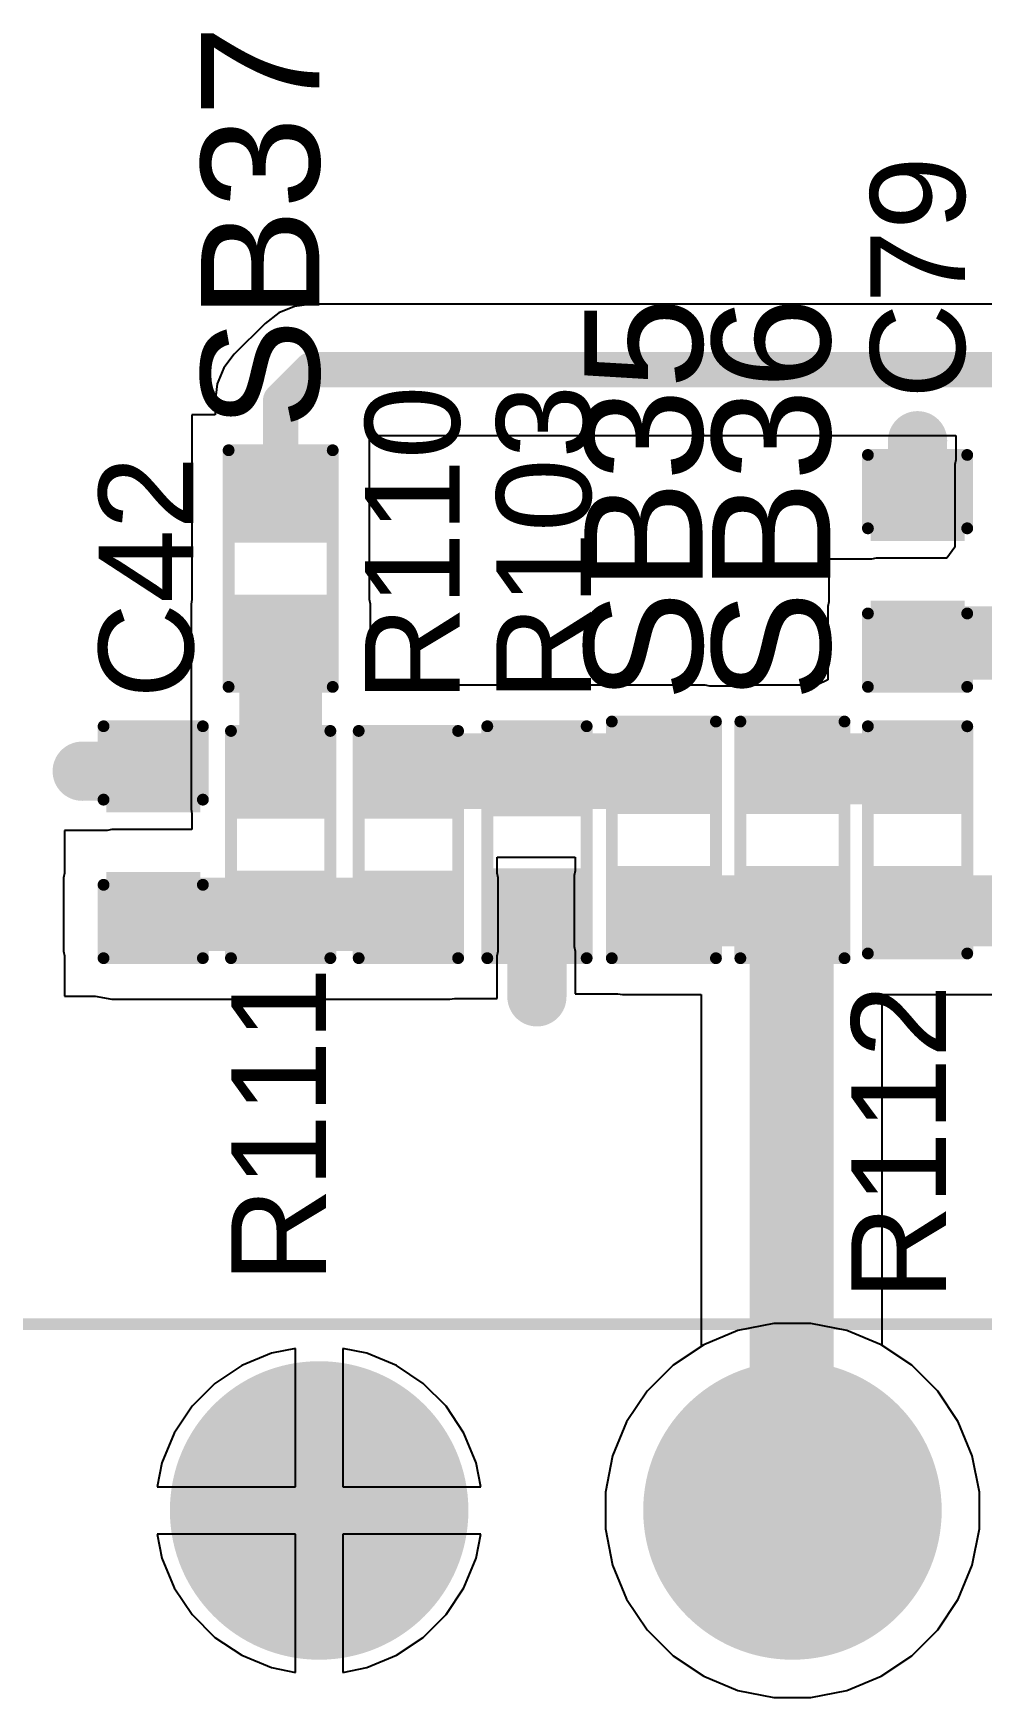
# Model space of a CAD drawing. Header units: millimetres. Extents: x -3 to 5437, y -3 to 5435.
# Drawn here: x 153.98 to 164.16, y 7.18 to 25.07 of the extents above; entities that cross this region are included whole.
import ezdxf

# ---------------------------------------------------------------- set-up
doc = ezdxf.new("R2010")
doc.units = ezdxf.units.MM
for name, color, linetype in [('BottomLayer', 5, 'Continuous'), ('BottomSolder', 6, 'Continuous'), ('MultiLayer', 9, 'Continuous'), ('PadHoleLayer', 156, 'Continuous'), ('TopLayer', 1, 'Continuous'), ('TopOverlay', 2, 'Continuous'), ('TopPaste', 8, 'Continuous'), ('TopSolder', 216, 'Continuous'), ('ViaHoleLayer', 16, 'Continuous')]:
    doc.layers.add(name, color=color, linetype=linetype)
doc.styles.add('Arial', font='', dxfattribs={"height": 0.2})
doc.styles.get('Arial').set_extended_font_data('Arial')

# ---------------------------------------------------------------- blocks, each defined once
blk = doc.blocks.new('S______B______244')
at = {"layer": 'TopLayer'}
for points in [[(-1.143, -0.4445), (-1.143, 0.4445), (-0.381, 0.4445), (-0.381, -0.4445)], [(0.381, -0.4445), (0.381, 0.4445), (1.143, 0.4445), (1.143, -0.4445)]]:
    blk.add_hatch(color=1, dxfattribs=at).paths.add_polyline_path(points)
at = {"layer": 'TopPaste'}
for points in [[(-1.143, -0.4445), (-1.143, 0.4445), (-0.381, 0.4445), (-0.381, -0.4445)], [(0.381, -0.4445), (0.381, 0.4445), (1.143, 0.4445), (1.143, -0.4445)]]:
    blk.add_hatch(color=8, dxfattribs=at).paths.add_polyline_path(points)
at = {"layer": 'TopSolder'}
for points in [[(-1.2446, -0.5461), (-1.2446, 0.5461), (-0.2794, 0.5461), (-0.2794, -0.5461)], [(0.2794, -0.5461), (0.2794, 0.5461), (1.2446, 0.5461), (1.2446, -0.5461)]]:
    blk.add_hatch(color=216, dxfattribs=at).paths.add_polyline_path(points)
at = {"layer": 'TopOverlay', "const_width": 0.127}
for points in [[(-1.27, 0.5588), (-1.27, -0.5588)], [(-1.27, 0.5588), (1.27, 0.5588)], [(1.27, 0.5588), (1.27, -0.5588)], [(-1.27, -0.5588), (1.27, -0.5588)]]:
    blk.add_lwpolyline(points, dxfattribs=at)
at = {"layer": 'TopOverlay', "const_width": 0.0635}
for points in [[(-1.30175, 0.5588, 1), (-1.23825, 0.5588, 1)], [(-1.30175, 0.5588, 1), (-1.23825, 0.5588, 1)], [(1.23825, 0.5588, 1), (1.30175, 0.5588, 1)], [(1.23825, 0.5588, 1), (1.30175, 0.5588, 1)], [(-1.30175, -0.5588, 1), (-1.23825, -0.5588, 1)], [(-1.30175, -0.5588, 1), (-1.23825, -0.5588, 1)], [(1.23825, -0.5588, 1), (1.30175, -0.5588, 1)], [(1.23825, -0.5588, 1), (1.30175, -0.5588, 1)]]:
    blk.add_lwpolyline(points, format="xyb", close=True, dxfattribs=at)
blk = doc.blocks.new('S______B______245')
at = {"layer": 'TopLayer'}
for points in [[(-1.143, -0.4445), (-1.143, 0.4445), (-0.381, 0.4445), (-0.381, -0.4445)], [(0.381, -0.4445), (0.381, 0.4445), (1.143, 0.4445), (1.143, -0.4445)]]:
    blk.add_hatch(color=1, dxfattribs=at).paths.add_polyline_path(points)
at = {"layer": 'TopPaste'}
for points in [[(-1.143, -0.4445), (-1.143, 0.4445), (-0.381, 0.4445), (-0.381, -0.4445)], [(0.381, -0.4445), (0.381, 0.4445), (1.143, 0.4445), (1.143, -0.4445)]]:
    blk.add_hatch(color=8, dxfattribs=at).paths.add_polyline_path(points)
at = {"layer": 'TopSolder'}
for points in [[(-1.2446, -0.5461), (-1.2446, 0.5461), (-0.2794, 0.5461), (-0.2794, -0.5461)], [(0.2794, -0.5461), (0.2794, 0.5461), (1.2446, 0.5461), (1.2446, -0.5461)]]:
    blk.add_hatch(color=216, dxfattribs=at).paths.add_polyline_path(points)
at = {"layer": 'TopOverlay', "const_width": 0.127}
for points in [[(1.27, 0.5588), (-1.27, 0.5588)], [(-1.27, -0.5588), (-1.27, 0.5588)], [(1.27, -0.5588), (1.27, 0.5588)], [(1.27, -0.5588), (-1.27, -0.5588)]]:
    blk.add_lwpolyline(points, dxfattribs=at)
at = {"layer": 'TopOverlay', "const_width": 0.0635}
for points in [[(-1.30175, 0.5588, 1), (-1.23825, 0.5588, 1)], [(-1.30175, 0.5588, 1), (-1.23825, 0.5588, 1)], [(1.23825, 0.5588, 1), (1.30175, 0.5588, 1)], [(1.23825, 0.5588, 1), (1.30175, 0.5588, 1)], [(-1.30175, -0.5588, 1), (-1.23825, -0.5588, 1)], [(-1.30175, -0.5588, 1), (-1.23825, -0.5588, 1)], [(1.23825, -0.5588, 1), (1.30175, -0.5588, 1)], [(1.23825, -0.5588, 1), (1.30175, -0.5588, 1)]]:
    blk.add_lwpolyline(points, format="xyb", close=True, dxfattribs=at)
blk = doc.blocks.new('S______B______246')
at = {"layer": 'TopLayer'}
for points in [[(-1.143, -0.4445), (-1.143, 0.4445), (-0.381, 0.4445), (-0.381, -0.4445)], [(0.381, -0.4445), (0.381, 0.4445), (1.143, 0.4445), (1.143, -0.4445)]]:
    blk.add_hatch(color=1, dxfattribs=at).paths.add_polyline_path(points)
at = {"layer": 'TopPaste'}
for points in [[(-1.143, -0.4445), (-1.143, 0.4445), (-0.381, 0.4445), (-0.381, -0.4445)], [(0.381, -0.4445), (0.381, 0.4445), (1.143, 0.4445), (1.143, -0.4445)]]:
    blk.add_hatch(color=8, dxfattribs=at).paths.add_polyline_path(points)
at = {"layer": 'TopSolder'}
for points in [[(-1.2446, -0.5461), (-1.2446, 0.5461), (-0.2794, 0.5461), (-0.2794, -0.5461)], [(0.2794, -0.5461), (0.2794, 0.5461), (1.2446, 0.5461), (1.2446, -0.5461)]]:
    blk.add_hatch(color=216, dxfattribs=at).paths.add_polyline_path(points)
at = {"layer": 'TopOverlay', "const_width": 0.127}
for points in [[(-1.27, -0.5588), (-1.27, 0.5588)], [(1.27, 0.5588), (-1.27, 0.5588)], [(1.27, -0.5588), (1.27, 0.5588)], [(1.27, -0.5588), (-1.27, -0.5588)]]:
    blk.add_lwpolyline(points, dxfattribs=at)
at = {"layer": 'TopOverlay', "const_width": 0.0635}
for points in [[(-1.30175, 0.5588, 1), (-1.23825, 0.5588, 1)], [(-1.30175, 0.5588, 1), (-1.23825, 0.5588, 1)], [(1.23825, 0.5588, 1), (1.30175, 0.5588, 1)], [(1.23825, 0.5588, 1), (1.30175, 0.5588, 1)], [(-1.30175, -0.5588, 1), (-1.23825, -0.5588, 1)], [(-1.30175, -0.5588, 1), (-1.23825, -0.5588, 1)], [(1.23825, -0.5588, 1), (1.30175, -0.5588, 1)], [(1.23825, -0.5588, 1), (1.30175, -0.5588, 1)]]:
    blk.add_lwpolyline(points, format="xyb", close=True, dxfattribs=at)
blk = doc.blocks.new('R___0603_257')
at = {"layer": 'TopLayer'}
for points in [[(-0.381, 0.4445), (-0.381, -0.4445), (-1.143, -0.4445), (-1.143, 0.4445)], [(1.143, 0.4445), (1.143, -0.4445), (0.381, -0.4445), (0.381, 0.4445)]]:
    blk.add_hatch(color=1, dxfattribs=at).paths.add_polyline_path(points)
at = {"layer": 'TopPaste'}
for points in [[(-0.381, 0.4445), (-0.381, -0.4445), (-1.143, -0.4445), (-1.143, 0.4445)], [(1.143, 0.4445), (1.143, -0.4445), (0.381, -0.4445), (0.381, 0.4445)]]:
    blk.add_hatch(color=8, dxfattribs=at).paths.add_polyline_path(points)
at = {"layer": 'TopSolder'}
for points in [[(-0.2794, 0.5461), (-0.2794, -0.5461), (-1.2446, -0.5461), (-1.2446, 0.5461)], [(1.2446, 0.5461), (1.2446, -0.5461), (0.2794, -0.5461), (0.2794, 0.5461)]]:
    blk.add_hatch(color=216, dxfattribs=at).paths.add_polyline_path(points)
at = {"layer": 'TopOverlay', "const_width": 0.127}
for points in [[(-1.2192, -0.5334), (-1.2192, 0.5334)], [(1.2192, 0.5334), (-1.2192, 0.5334)], [(1.2192, -0.5334), (1.2192, 0.5334)], [(1.2192, -0.5334), (-1.2192, -0.5334)]]:
    blk.add_lwpolyline(points, dxfattribs=at)
at = {"layer": 'TopOverlay', "const_width": 0.0635}
for points in [[(-1.25095, 0.5334, 1), (-1.18745, 0.5334, 1)], [(-1.25095, 0.5334, 1), (-1.18745, 0.5334, 1)], [(1.18745, 0.5334, 1), (1.25095, 0.5334, 1)], [(1.18745, 0.5334, 1), (1.25095, 0.5334, 1)], [(-1.25095, -0.5334, 1), (-1.18745, -0.5334, 1)], [(-1.25095, -0.5334, 1), (-1.18745, -0.5334, 1)], [(1.18745, -0.5334, 1), (1.25095, -0.5334, 1)], [(1.18745, -0.5334, 1), (1.25095, -0.5334, 1)]]:
    blk.add_lwpolyline(points, format="xyb", close=True, dxfattribs=at)
blk = doc.blocks.new('R___0603_258')
at = {"layer": 'TopLayer'}
for points in [[(-0.381, 0.4445), (-0.381, -0.4445), (-1.143, -0.4445), (-1.143, 0.4445)], [(1.143, 0.4445), (1.143, -0.4445), (0.381, -0.4445), (0.381, 0.4445)]]:
    blk.add_hatch(color=1, dxfattribs=at).paths.add_polyline_path(points)
at = {"layer": 'TopPaste'}
for points in [[(-0.381, 0.4445), (-0.381, -0.4445), (-1.143, -0.4445), (-1.143, 0.4445)], [(1.143, 0.4445), (1.143, -0.4445), (0.381, -0.4445), (0.381, 0.4445)]]:
    blk.add_hatch(color=8, dxfattribs=at).paths.add_polyline_path(points)
at = {"layer": 'TopSolder'}
for points in [[(-0.2794, 0.5461), (-0.2794, -0.5461), (-1.2446, -0.5461), (-1.2446, 0.5461)], [(1.2446, 0.5461), (1.2446, -0.5461), (0.2794, -0.5461), (0.2794, 0.5461)]]:
    blk.add_hatch(color=216, dxfattribs=at).paths.add_polyline_path(points)
at = {"layer": 'TopOverlay', "const_width": 0.127}
for points in [[(-1.2192, -0.5334), (-1.2192, 0.5334)], [(1.2192, 0.5334), (-1.2192, 0.5334)], [(1.2192, -0.5334), (1.2192, 0.5334)], [(1.2192, -0.5334), (-1.2192, -0.5334)]]:
    blk.add_lwpolyline(points, dxfattribs=at)
at = {"layer": 'TopOverlay', "const_width": 0.0635}
for points in [[(-1.25095, 0.5334, 1), (-1.18745, 0.5334, 1)], [(-1.25095, 0.5334, 1), (-1.18745, 0.5334, 1)], [(1.18745, 0.5334, 1), (1.25095, 0.5334, 1)], [(1.18745, 0.5334, 1), (1.25095, 0.5334, 1)], [(-1.25095, -0.5334, 1), (-1.18745, -0.5334, 1)], [(-1.25095, -0.5334, 1), (-1.18745, -0.5334, 1)], [(1.18745, -0.5334, 1), (1.25095, -0.5334, 1)], [(1.18745, -0.5334, 1), (1.25095, -0.5334, 1)]]:
    blk.add_lwpolyline(points, format="xyb", close=True, dxfattribs=at)
blk = doc.blocks.new('R___0603_259')
at = {"layer": 'TopLayer'}
for points in [[(-0.381, 0.4445), (-0.381, -0.4445), (-1.143, -0.4445), (-1.143, 0.4445)], [(1.143, 0.4445), (1.143, -0.4445), (0.381, -0.4445), (0.381, 0.4445)]]:
    blk.add_hatch(color=1, dxfattribs=at).paths.add_polyline_path(points)
at = {"layer": 'TopPaste'}
for points in [[(-0.381, 0.4445), (-0.381, -0.4445), (-1.143, -0.4445), (-1.143, 0.4445)], [(1.143, 0.4445), (1.143, -0.4445), (0.381, -0.4445), (0.381, 0.4445)]]:
    blk.add_hatch(color=8, dxfattribs=at).paths.add_polyline_path(points)
at = {"layer": 'TopSolder'}
for points in [[(-0.2794, 0.5461), (-0.2794, -0.5461), (-1.2446, -0.5461), (-1.2446, 0.5461)], [(1.2446, 0.5461), (1.2446, -0.5461), (0.2794, -0.5461), (0.2794, 0.5461)]]:
    blk.add_hatch(color=216, dxfattribs=at).paths.add_polyline_path(points)
at = {"layer": 'TopOverlay', "const_width": 0.127}
for points in [[(-1.2192, -0.5334), (-1.2192, 0.5334)], [(1.2192, 0.5334), (-1.2192, 0.5334)], [(1.2192, -0.5334), (1.2192, 0.5334)], [(1.2192, -0.5334), (-1.2192, -0.5334)]]:
    blk.add_lwpolyline(points, dxfattribs=at)
at = {"layer": 'TopOverlay', "const_width": 0.0635}
for points in [[(-1.25095, 0.5334, 1), (-1.18745, 0.5334, 1)], [(-1.25095, 0.5334, 1), (-1.18745, 0.5334, 1)], [(1.18745, 0.5334, 1), (1.25095, 0.5334, 1)], [(1.18745, 0.5334, 1), (1.25095, 0.5334, 1)], [(-1.25095, -0.5334, 1), (-1.18745, -0.5334, 1)], [(-1.25095, -0.5334, 1), (-1.18745, -0.5334, 1)], [(1.18745, -0.5334, 1), (1.25095, -0.5334, 1)], [(1.18745, -0.5334, 1), (1.25095, -0.5334, 1)]]:
    blk.add_lwpolyline(points, format="xyb", close=True, dxfattribs=at)
blk = doc.blocks.new('C___0603_265')
at = {"layer": 'TopLayer'}
for points in [[(-0.381, 0.445), (-0.381, -0.445), (-1.143, -0.445), (-1.143, 0.445)], [(1.143, 0.445), (1.143, -0.445), (0.381, -0.445), (0.381, 0.445)]]:
    blk.add_hatch(color=1, dxfattribs=at).paths.add_polyline_path(points)
at = {"layer": 'TopPaste'}
for points in [[(-0.381, 0.445), (-0.381, -0.445), (-1.143, -0.445), (-1.143, 0.445)], [(1.143, 0.445), (1.143, -0.445), (0.381, -0.445), (0.381, 0.445)]]:
    blk.add_hatch(color=8, dxfattribs=at).paths.add_polyline_path(points)
at = {"layer": 'TopSolder'}
for points in [[(-0.321, 0.504), (-0.321, -0.504), (-1.203, -0.504), (-1.203, 0.504)], [(1.203, 0.504), (1.203, -0.504), (0.321, -0.504), (0.321, 0.504)]]:
    blk.add_hatch(color=216, dxfattribs=at).paths.add_polyline_path(points)
at = {"layer": 'TopOverlay', "const_width": 0.127}
for points in [[(-0.457, 0.533), (-1.245, 0.533)], [(-1.245, -0.533), (-1.245, 0.533)], [(1.245, 0.533), (0.457, 0.533)], [(1.245, -0.533), (1.245, 0.533)], [(-0.457, -0.533), (-1.245, -0.533)], [(1.245, -0.533), (0.457, -0.533)]]:
    blk.add_lwpolyline(points, dxfattribs=at)
at = {"layer": 'TopOverlay', "const_width": 0.0635}
for points in [[(-1.276, 0.533, 1), (-1.213, 0.533, 1)], [(-1.276, 0.533, 1), (-1.213, 0.533, 1)], [(-0.489, 0.533, 1), (-0.425, 0.533, 1)], [(0.425, 0.533, 1), (0.489, 0.533, 1)], [(1.213, 0.533, 1), (1.276, 0.533, 1)], [(1.213, 0.533, 1), (1.276, 0.533, 1)], [(-1.276, -0.533, 1), (-1.213, -0.533, 1)], [(-1.276, -0.533, 1), (-1.213, -0.533, 1)], [(-0.489, -0.533, 1), (-0.425, -0.533, 1)], [(0.425, -0.533, 1), (0.489, -0.533, 1)], [(1.213, -0.533, 1), (1.276, -0.533, 1)], [(1.213, -0.533, 1), (1.276, -0.533, 1)]]:
    blk.add_lwpolyline(points, format="xyb", close=True, dxfattribs=at)
blk = doc.blocks.new('RES_0603_292')
at = {"layer": 'TopLayer'}
for points in [[(-0.381, 0.4445), (-0.381, -0.4445), (-1.143, -0.4445), (-1.143, 0.4445)], [(1.143, 0.4445), (1.143, -0.4445), (0.381, -0.4445), (0.381, 0.4445)]]:
    blk.add_hatch(color=1, dxfattribs=at).paths.add_polyline_path(points)
at = {"layer": 'TopPaste'}
for points in [[(-0.381, 0.4445), (-0.381, -0.4445), (-1.143, -0.4445), (-1.143, 0.4445)], [(1.143, 0.4445), (1.143, -0.4445), (0.381, -0.4445), (0.381, 0.4445)]]:
    blk.add_hatch(color=8, dxfattribs=at).paths.add_polyline_path(points)
at = {"layer": 'TopSolder'}
for points in [[(-0.2794, 0.5461), (-0.2794, -0.5461), (-1.2446, -0.5461), (-1.2446, 0.5461)], [(1.2446, 0.5461), (1.2446, -0.5461), (0.2794, -0.5461), (0.2794, 0.5461)]]:
    blk.add_hatch(color=216, dxfattribs=at).paths.add_polyline_path(points)
at = {"layer": 'TopOverlay', "const_width": 0.127}
for points in [[(1.2446, 0.5334), (-1.2446, 0.5334)], [(-1.2446, -0.5334), (-1.2446, 0.5334)], [(1.2446, -0.5334), (1.2446, 0.5334)], [(1.2446, -0.5334), (-1.2446, -0.5334)]]:
    blk.add_lwpolyline(points, dxfattribs=at)
at = {"layer": 'TopOverlay', "const_width": 0.0635}
for points in [[(-1.27635, 0.5334, 1), (-1.21285, 0.5334, 1)], [(-1.27635, 0.5334, 1), (-1.21285, 0.5334, 1)], [(1.21285, 0.5334, 1), (1.27635, 0.5334, 1)], [(1.21285, 0.5334, 1), (1.27635, 0.5334, 1)], [(-1.27635, -0.5334, 1), (-1.21285, -0.5334, 1)], [(-1.27635, -0.5334, 1), (-1.21285, -0.5334, 1)], [(1.21285, -0.5334, 1), (1.27635, -0.5334, 1)], [(1.21285, -0.5334, 1), (1.27635, -0.5334, 1)]]:
    blk.add_lwpolyline(points, format="xyb", close=True, dxfattribs=at)
blk = doc.blocks.new('TBP01R1_508_04BE_336')
at = {"layer": 'BottomLayer'}
blk.add_hatch(color=5, dxfattribs=at).paths.add_polyline_path([(-6.58, 1.5), (-3.58, 1.5), (-3.58, -1.5), (-6.58, -1.5)])
h = blk.add_hatch(color=5, dxfattribs=at)
edge = h.paths.add_edge_path()
edge.add_arc((0, 0), 1.5, 0, 360)
h = blk.add_hatch(color=5, dxfattribs=at)
edge = h.paths.add_edge_path()
edge.add_arc((5.08, 0), 1.5, 0, 360)
h = blk.add_hatch(color=5, dxfattribs=at)
edge = h.paths.add_edge_path()
edge.add_arc((10.16, 0), 1.5, 0, 360)
at = {"layer": 'BottomSolder'}
blk.add_hatch(color=6, dxfattribs=at).paths.add_polyline_path([(-6.682, 1.602), (-3.478, 1.602), (-3.478, -1.602), (-6.682, -1.602)])
h = blk.add_hatch(color=6, dxfattribs=at)
edge = h.paths.add_edge_path()
edge.add_arc((0, 0), 1.602, 0, 360)
h = blk.add_hatch(color=6, dxfattribs=at)
edge = h.paths.add_edge_path()
edge.add_arc((5.08, 0), 1.602, 0, 360)
h = blk.add_hatch(color=6, dxfattribs=at)
edge = h.paths.add_edge_path()
edge.add_arc((10.16, 0), 1.602, 0, 360)
at = {"layer": 'MultiLayer'}
blk.add_hatch(color=9, dxfattribs=at).paths.add_polyline_path([(-6.58, 1.5), (-3.58, 1.5), (-3.58, -1.5), (-6.58, -1.5)])
h = blk.add_hatch(color=9, dxfattribs=at)
edge = h.paths.add_edge_path()
edge.add_arc((0, 0), 1.5, 0, 360)
h = blk.add_hatch(color=9, dxfattribs=at)
edge = h.paths.add_edge_path()
edge.add_arc((5.08, 0), 1.5, 0, 360)
h = blk.add_hatch(color=9, dxfattribs=at)
edge = h.paths.add_edge_path()
edge.add_arc((10.16, 0), 1.5, 0, 360)
at = {"layer": 'PadHoleLayer'}
h = blk.add_hatch(color=156, dxfattribs=at)
edge = h.paths.add_edge_path()
edge.add_arc((-5.08, 0), 0.85, 0, 360)
h = blk.add_hatch(color=156, dxfattribs=at)
edge = h.paths.add_edge_path()
edge.add_arc((0, 0), 0.85, 0, 360)
h = blk.add_hatch(color=156, dxfattribs=at)
edge = h.paths.add_edge_path()
edge.add_arc((5.08, 0), 0.85, 0, 360)
h = blk.add_hatch(color=156, dxfattribs=at)
edge = h.paths.add_edge_path()
edge.add_arc((10.16, 0), 0.85, 0, 360)
at = {"layer": 'TopLayer'}
blk.add_hatch(color=1, dxfattribs=at).paths.add_polyline_path([(-6.58, 1.5), (-3.58, 1.5), (-3.58, -1.5), (-6.58, -1.5)])
h = blk.add_hatch(color=1, dxfattribs=at)
edge = h.paths.add_edge_path()
edge.add_arc((0, 0), 1.5, 0, 360)
h = blk.add_hatch(color=1, dxfattribs=at)
edge = h.paths.add_edge_path()
edge.add_arc((5.08, 0), 1.5, 0, 360)
h = blk.add_hatch(color=1, dxfattribs=at)
edge = h.paths.add_edge_path()
edge.add_arc((10.16, 0), 1.5, 0, 360)
at = {"layer": 'TopSolder'}
blk.add_hatch(color=216, dxfattribs=at).paths.add_polyline_path([(-6.682, 1.602), (-3.478, 1.602), (-3.478, -1.602), (-6.682, -1.602)])
h = blk.add_hatch(color=216, dxfattribs=at)
edge = h.paths.add_edge_path()
edge.add_arc((0, 0), 1.602, 0, 360)
h = blk.add_hatch(color=216, dxfattribs=at)
edge = h.paths.add_edge_path()
edge.add_arc((5.08, 0), 1.602, 0, 360)
h = blk.add_hatch(color=216, dxfattribs=at)
edge = h.paths.add_edge_path()
edge.add_arc((10.16, 0), 1.602, 0, 360)
at = {"layer": 'TopOverlay'}
for points, const_width in [([(-8.42, 10), (-8.42, -2)], 0.127), ([(13.494, 9.994), (-8.42, 9.994)], 0.127), ([(13.5, 10), (13.5, -1.994)], 0.127), ([(-5.74, 8.128), (-6.223, 8.611)], 0.254), ([(-4.445, 8.611), (-4.928, 8.128)], 0.254), ([(-0.66, 8.128), (-1.143, 8.611)], 0.254), ([(0.635, 8.611), (0.152, 8.128)], 0.254), ([(4.42, 8.128), (3.937, 8.611)], 0.254), ([(5.715, 8.611), (5.232, 8.128)], 0.254), ([(9.5, 8.128), (9.017, 8.611)], 0.254), ([(10.795, 8.611), (10.312, 8.128)], 0.254), ([(-4.928, 8.128), (-5.74, 8.128)], 0.254), ([(0.152, 8.128), (-0.66, 8.128)], 0.254), ([(5.232, 8.128), (4.42, 8.128)], 0.254), ([(10.312, 8.128), (9.5, 8.128)], 0.254), ([(13.494, -2), (-8.42, -2)], 0.127), ([(13.5, -1.994), (13.494, -2)], 0.127)]:
    blk.add_lwpolyline(points, dxfattribs=dict(at, const_width=const_width))
for points, const_width in [([(-8.452, 10, 1), (-8.388, 10, 1)], 0.0635), ([(-8.452, 9.994, 1), (-8.388, 9.994, 1)], 0.0635), ([(13.462, 9.994, 1), (13.526, 9.994, 1)], 0.0635), ([(13.468, 10, 1), (13.532, 10, 1)], 0.0635), ([(-6.286, 8.611, 1), (-6.16, 8.611, 1)], 0.127), ([(-4.508, 8.611, 1), (-4.381, 8.611, 1)], 0.127), ([(-1.206, 8.611, 1), (-1.079, 8.611, 1)], 0.127), ([(0.571, 8.611, 1), (0.699, 8.611, 1)], 0.127), ([(3.873, 8.611, 1), (4, 8.611, 1)], 0.127), ([(5.652, 8.611, 1), (5.779, 8.611, 1)], 0.127), ([(8.953, 8.611, 1), (9.08, 8.611, 1)], 0.127), ([(10.732, 8.611, 1), (10.858, 8.611, 1)], 0.127), ([(-5.804, 8.128, 1), (-5.677, 8.128, 1)], 0.127), ([(-5.804, 8.128, 1), (-5.677, 8.128, 1)], 0.127), ([(-4.991, 8.128, 1), (-4.864, 8.128, 1)], 0.127), ([(-4.991, 8.128, 1), (-4.864, 8.128, 1)], 0.127), ([(-0.724, 8.128, 1), (-0.597, 8.128, 1)], 0.127), ([(-0.724, 8.128, 1), (-0.597, 8.128, 1)], 0.127), ([(0.089, 8.128, 1), (0.216, 8.128, 1)], 0.127), ([(0.089, 8.128, 1), (0.216, 8.128, 1)], 0.127), ([(4.356, 8.128, 1), (4.483, 8.128, 1)], 0.127), ([(4.356, 8.128, 1), (4.483, 8.128, 1)], 0.127), ([(5.169, 8.128, 1), (5.296, 8.128, 1)], 0.127), ([(5.169, 8.128, 1), (5.296, 8.128, 1)], 0.127), ([(9.436, 8.128, 1), (9.563, 8.128, 1)], 0.127), ([(9.436, 8.128, 1), (9.563, 8.128, 1)], 0.127), ([(10.249, 8.128, 1), (10.376, 8.128, 1)], 0.127), ([(10.249, 8.128, 1), (10.376, 8.128, 1)], 0.127), ([(-5.158, -1.702, 1), (-5.358, -1.702, 1)], 0.2), ([(-5.408, -1.702, 1), (-5.308, -1.702, 1)], 0.1), ([(-5.208, -1.702, 1), (-5.108, -1.702, 1)], 0.1), ([(-8.452, -2, 1), (-8.388, -2, 1)], 0.0635), ([(-8.452, -2, 1), (-8.388, -2, 1)], 0.0635), ([(13.462, -2, 1), (13.526, -2, 1)], 0.0635), ([(13.462, -2, 1), (13.526, -2, 1)], 0.0635), ([(13.468, -1.994, 1), (13.532, -1.994, 1)], 0.0635), ([(13.468, -1.994, 1), (13.532, -1.994, 1)], 0.0635)]:
    blk.add_lwpolyline(points, format="xyb", close=True, dxfattribs=dict(at, const_width=const_width))
blk = doc.blocks.new('C___0603_486')
at = {"layer": 'TopLayer'}
for points in [[(-0.381, 0.445), (-0.381, -0.445), (-1.143, -0.445), (-1.143, 0.445)], [(1.143, 0.445), (1.143, -0.445), (0.381, -0.445), (0.381, 0.445)]]:
    blk.add_hatch(color=1, dxfattribs=at).paths.add_polyline_path(points)
at = {"layer": 'TopPaste'}
for points in [[(-0.381, 0.445), (-0.381, -0.445), (-1.143, -0.445), (-1.143, 0.445)], [(1.143, 0.445), (1.143, -0.445), (0.381, -0.445), (0.381, 0.445)]]:
    blk.add_hatch(color=8, dxfattribs=at).paths.add_polyline_path(points)
at = {"layer": 'TopSolder'}
for points in [[(-0.321, 0.504), (-0.321, -0.504), (-1.203, -0.504), (-1.203, 0.504)], [(1.203, 0.504), (1.203, -0.504), (0.321, -0.504), (0.321, 0.504)]]:
    blk.add_hatch(color=216, dxfattribs=at).paths.add_polyline_path(points)
at = {"layer": 'TopOverlay', "const_width": 0.127}
for points in [[(-1.245, 0.533), (-0.457, 0.533)], [(-1.245, 0.533), (-1.245, -0.533)], [(0.457, 0.533), (1.245, 0.533)], [(1.245, 0.533), (1.245, -0.533)], [(-1.245, -0.533), (-0.457, -0.533)], [(0.457, -0.533), (1.245, -0.533)]]:
    blk.add_lwpolyline(points, dxfattribs=at)
at = {"layer": 'TopOverlay', "const_width": 0.0635}
for points in [[(-1.276, 0.533, 1), (-1.213, 0.533, 1)], [(-1.276, 0.533, 1), (-1.213, 0.533, 1)], [(-0.489, 0.533, 1), (-0.425, 0.533, 1)], [(0.425, 0.533, 1), (0.489, 0.533, 1)], [(1.213, 0.533, 1), (1.276, 0.533, 1)], [(1.213, 0.533, 1), (1.276, 0.533, 1)], [(-1.276, -0.533, 1), (-1.213, -0.533, 1)], [(-1.276, -0.533, 1), (-1.213, -0.533, 1)], [(-0.489, -0.533, 1), (-0.425, -0.533, 1)], [(0.425, -0.533, 1), (0.489, -0.533, 1)], [(1.213, -0.533, 1), (1.276, -0.533, 1)], [(1.213, -0.533, 1), (1.276, -0.533, 1)]]:
    blk.add_lwpolyline(points, format="xyb", close=True, dxfattribs=at)

msp = doc.modelspace()

# ---------------------------------------------------------------- hatches: boundary and pattern name
at = {"layer": 'BottomLayer'}
h = msp.add_hatch(color=5, dxfattribs=at)
edge = h.paths.add_edge_path()
edge.add_arc((163.471, 20.702), 0.3, 0, 360)
h = msp.add_hatch(color=5, dxfattribs=at)
edge = h.paths.add_edge_path()
edge.add_arc((154.505, 17.155), 0.3, 0, 360)
h = msp.add_hatch(color=5, dxfattribs=at)
edge = h.paths.add_edge_path()
edge.add_arc((159.386, 14.733), 0.3, 0, 360)
at = {"layer": 'BottomSolder'}
h = msp.add_hatch(color=6, dxfattribs=at)
edge = h.paths.add_edge_path()
edge.add_arc((163.471, 20.702), 0.15, 0, 360)
h = msp.add_hatch(color=6, dxfattribs=at)
edge = h.paths.add_edge_path()
edge.add_arc((154.505, 17.155), 0.15, 0, 360)
h = msp.add_hatch(color=6, dxfattribs=at)
edge = h.paths.add_edge_path()
edge.add_arc((159.386, 14.733), 0.15, 0, 360)
at = {"layer": 'TopLayer'}
h = msp.add_hatch(color=1, dxfattribs=at)
edge = h.paths.add_edge_path()
edge.add_arc((163.471, 20.702), 0.3, 0, 360)
for points in [[(156.191, 16.749), (157.08, 16.749), (157.08, 18.949), (156.191, 18.949)], [(163.027, 18.136), (165.279, 18.136), (165.279, 18.924), (163.027, 18.924)], [(157.561, 16.749), (161.192, 16.749), (161.192, 17.561), (157.561, 17.561)], [(161.683, 16.799), (163.916, 16.799), (163.916, 17.561), (161.683, 17.561)], [(154.822, 15.225), (158.45, 15.225), (158.45, 16.012), (154.822, 16.012)], [(160.303, 15.275), (162.572, 15.275), (162.572, 16.037), (160.303, 16.037)], [(161.668, 9.221), (162.572, 9.221), (162.572, 16.037), (161.668, 16.037)], [(163.027, 15.275), (166.633, 15.275), (166.633, 16.037), (163.027, 16.037)]]:
    msp.add_hatch(color=1, dxfattribs=at).paths.add_polyline_path(points)
h = msp.add_hatch(color=1, dxfattribs=at)
edge = h.paths.add_edge_path()
edge.add_arc((154.505, 17.155), 0.3, 0, 360)
h = msp.add_hatch(color=1, dxfattribs=at)
edge = h.paths.add_edge_path()
edge.add_arc((159.386, 14.733), 0.3, 0, 360)
at = {"layer": 'TopSolder'}
h = msp.add_hatch(color=216, dxfattribs=at)
edge = h.paths.add_edge_path()
edge.add_arc((163.471, 20.702), 0.15, 0, 360)
h = msp.add_hatch(color=216, dxfattribs=at)
edge = h.paths.add_edge_path()
edge.add_arc((154.505, 17.155), 0.15, 0, 360)
h = msp.add_hatch(color=216, dxfattribs=at)
edge = h.paths.add_edge_path()
edge.add_arc((159.386, 14.733), 0.15, 0, 360)
at = {"layer": 'ViaHoleLayer'}
h = msp.add_hatch(color=16, dxfattribs=at)
edge = h.paths.add_edge_path()
edge.add_arc((163.471, 20.702), 0.15, 0, 360)
h = msp.add_hatch(color=16, dxfattribs=at)
edge = h.paths.add_edge_path()
edge.add_arc((154.505, 17.155), 0.15, 0, 360)
h = msp.add_hatch(color=16, dxfattribs=at)
edge = h.paths.add_edge_path()
edge.add_arc((159.386, 14.733), 0.15, 0, 360)

# ---------------------------------------------------------------- linework, layer by layer
at = {"layer": 'BottomLayer'}
for p, q in [((161.542, 11.152), (161.177, 11)), ((161.93, 11.229), (161.542, 11.152)), ((162.325, 11.229), (161.93, 11.229)), ((162.713, 11.152), (162.325, 11.229)), ((163.079, 11), (162.713, 11.152)), ((156.794, 10.959), (156.536, 10.908)), ((156.794, 9.475), (156.794, 10.959)), ((157.559, 10.908), (157.302, 10.959)), ((157.302, 10.959), (157.302, 9.475)), ((161.177, 11), (160.848, 10.781)), ((163.408, 10.781), (163.079, 11)), ((156.217, 10.775), (155.93, 10.583)), ((156.536, 10.908), (156.217, 10.775)), ((157.878, 10.775), (157.559, 10.908)), ((158.166, 10.583), (157.878, 10.775)), ((160.848, 10.781), (160.568, 10.501)), ((163.687, 10.501), (163.408, 10.781)), ((155.93, 10.583), (155.685, 10.339)), ((158.41, 10.339), (158.166, 10.583)), ((160.568, 10.501), (160.348, 10.172)), ((163.907, 10.172), (163.687, 10.501)), ((155.685, 10.339), (155.493, 10.052)), ((158.602, 10.052), (158.41, 10.339)), ((155.493, 10.052), (155.361, 9.733)), ((158.734, 9.733), (158.602, 10.052)), ((160.348, 10.172), (160.197, 9.807)), ((164.058, 9.807), (163.907, 10.172)), ((155.361, 9.733), (155.31, 9.475)), ((158.785, 9.475), (158.734, 9.733)), ((160.197, 9.807), (160.12, 9.419)), ((164.136, 9.419), (164.058, 9.807)), ((155.31, 9.475), (156.794, 9.475)), ((157.302, 9.475), (158.785, 9.475)), ((160.12, 9.419), (160.12, 9.023)), ((164.136, 9.023), (164.136, 9.419)), ((156.794, 8.967), (155.31, 8.967)), ((155.31, 8.967), (155.361, 8.709)), ((156.794, 7.483), (156.794, 8.967)), ((158.785, 8.967), (157.302, 8.967)), ((157.302, 8.967), (157.302, 7.483)), ((158.734, 8.709), (158.785, 8.967)), ((160.12, 9.023), (160.197, 8.635)), ((164.058, 8.635), (164.136, 9.023)), ((155.361, 8.709), (155.493, 8.39)), ((158.602, 8.39), (158.734, 8.709)), ((160.197, 8.635), (160.348, 8.27)), ((163.907, 8.27), (164.058, 8.635)), ((155.493, 8.39), (155.685, 8.103)), ((158.41, 8.103), (158.602, 8.39)), ((160.348, 8.27), (160.568, 7.941)), ((163.687, 7.941), (163.907, 8.27)), ((155.685, 8.103), (155.93, 7.859)), ((158.166, 7.859), (158.41, 8.103)), ((160.568, 7.941), (160.848, 7.661)), ((163.408, 7.661), (163.687, 7.941)), ((155.93, 7.859), (156.217, 7.667)), ((157.878, 7.667), (158.166, 7.859)), ((156.217, 7.667), (156.536, 7.534)), ((156.536, 7.534), (156.794, 7.483)), ((157.302, 7.483), (157.559, 7.534)), ((157.559, 7.534), (157.878, 7.667)), ((160.848, 7.661), (161.177, 7.442)), ((163.079, 7.442), (163.408, 7.661)), ((161.177, 7.442), (161.542, 7.29)), ((162.713, 7.29), (163.079, 7.442)), ((161.542, 7.29), (161.93, 7.213)), ((161.93, 7.213), (162.325, 7.213)), ((162.325, 7.213), (162.713, 7.29))]:
    msp.add_line(p, q, dxfattribs=at)
at = {"layer": 'TopLayer'}
for p, q in [((156.615, 22.074), (156.469, 21.962)), ((156.785, 22.144), (156.615, 22.074)), ((156.967, 22.168), (156.785, 22.144)), ((166.71, 22.168), (156.967, 22.168)), ((156.469, 21.962), (156.137, 21.63)), ((156.025, 21.484), (155.955, 21.314)), ((156.137, 21.63), (156.025, 21.484)), ((155.955, 21.314), (155.931, 21.132)), ((155.931, 21.132), (155.931, 20.981)), ((155.931, 20.981), (155.683, 20.981)), ((155.683, 20.981), (155.683, 18.999)), ((157.588, 18.999), (157.588, 20.759)), ((157.588, 20.759), (163.882, 20.759)), ((163.882, 20.759), (163.882, 20.498)), ((163.882, 20.498), (163.872, 20.448)), ((163.872, 20.448), (163.872, 19.559)), ((163.872, 19.559), (163.785, 19.442)), ((162.977, 19.432), (162.519, 19.432)), ((162.519, 19.432), (162.519, 18.974)), ((163.027, 19.442), (162.977, 19.432)), ((163.785, 19.442), (163.027, 19.442)), ((155.683, 18.999), (155.673, 18.949)), ((157.598, 18.949), (157.588, 18.999)), ((162.519, 18.974), (162.509, 18.924)), ((155.673, 18.949), (155.673, 16.749)), ((157.598, 18.079), (157.598, 18.949)), ((162.509, 18.924), (162.509, 18.136)), ((161.192, 18.079), (157.598, 18.079)), ((161.242, 18.069), (161.192, 18.079)), ((161.683, 18.079), (161.633, 18.069)), ((162.39, 18.079), (161.683, 18.079)), ((162.509, 18.136), (162.39, 18.079)), ((161.633, 18.069), (161.242, 18.069)), ((155.673, 16.749), (155.683, 16.699)), ((155.683, 16.699), (155.683, 16.53)), ((154.772, 16.52), (154.314, 16.52)), ((154.314, 16.52), (154.314, 16.062)), ((154.822, 16.53), (154.772, 16.52)), ((155.683, 16.53), (154.822, 16.53)), ((158.958, 16.062), (158.958, 16.231)), ((158.958, 16.231), (159.795, 16.231)), ((159.795, 16.231), (159.795, 16.087)), ((154.314, 16.062), (154.304, 16.012)), ((154.304, 16.012), (154.304, 15.225)), ((158.968, 16.012), (158.958, 16.062)), ((158.968, 15.225), (158.968, 16.012)), ((159.795, 16.087), (159.785, 16.037)), ((159.785, 16.037), (159.785, 15.275)), ((154.304, 15.225), (154.314, 15.175)), ((158.958, 15.175), (158.968, 15.225)), ((159.785, 15.275), (159.795, 15.225)), ((159.795, 15.225), (159.795, 14.767)), ((154.314, 15.175), (154.314, 14.742)), ((158.958, 14.717), (158.958, 15.175)), ((154.314, 14.742), (154.645, 14.742)), ((154.645, 14.742), (154.822, 14.707)), ((154.822, 14.707), (158.45, 14.707)), ((158.45, 14.707), (158.5, 14.717)), ((158.5, 14.717), (158.958, 14.717)), ((159.795, 14.767), (160.253, 14.767)), ((160.253, 14.767), (160.303, 14.758)), ((160.303, 14.758), (161.15, 14.758)), ((161.15, 14.758), (161.15, 10.983)), ((163.09, 10.993), (163.09, 14.758)), ((163.09, 14.758), (166.604, 14.758)), ((156.794, 10.959), (156.536, 10.908)), ((156.794, 9.475), (156.794, 10.959)), ((157.559, 10.908), (157.302, 10.959)), ((157.302, 10.959), (157.302, 9.475)), ((161.15, 10.983), (160.848, 10.781)), ((163.408, 10.781), (163.09, 10.993)), ((156.217, 10.775), (155.93, 10.583)), ((156.536, 10.908), (156.217, 10.775)), ((157.878, 10.775), (157.559, 10.908)), ((158.166, 10.583), (157.878, 10.775)), ((160.848, 10.781), (160.568, 10.501)), ((163.687, 10.501), (163.408, 10.781)), ((155.93, 10.583), (155.685, 10.339)), ((158.41, 10.339), (158.166, 10.583)), ((160.568, 10.501), (160.348, 10.172)), ((163.907, 10.172), (163.687, 10.501)), ((155.685, 10.339), (155.493, 10.052)), ((158.602, 10.052), (158.41, 10.339)), ((155.493, 10.052), (155.361, 9.733)), ((158.734, 9.733), (158.602, 10.052)), ((160.348, 10.172), (160.197, 9.807)), ((164.058, 9.807), (163.907, 10.172)), ((155.361, 9.733), (155.31, 9.475)), ((158.785, 9.475), (158.734, 9.733)), ((160.197, 9.807), (160.12, 9.419)), ((164.136, 9.419), (164.058, 9.807)), ((155.31, 9.475), (156.794, 9.475)), ((157.302, 9.475), (158.785, 9.475)), ((160.12, 9.419), (160.12, 9.023)), ((164.136, 9.023), (164.136, 9.419)), ((156.794, 8.967), (155.31, 8.967)), ((155.31, 8.967), (155.361, 8.709)), ((156.794, 7.483), (156.794, 8.967)), ((158.785, 8.967), (157.302, 8.967)), ((157.302, 8.967), (157.302, 7.483)), ((158.734, 8.709), (158.785, 8.967)), ((160.12, 9.023), (160.197, 8.635)), ((164.058, 8.635), (164.136, 9.023)), ((155.361, 8.709), (155.493, 8.39)), ((158.602, 8.39), (158.734, 8.709)), ((160.197, 8.635), (160.348, 8.27)), ((163.907, 8.27), (164.058, 8.635)), ((155.493, 8.39), (155.685, 8.103)), ((158.41, 8.103), (158.602, 8.39)), ((160.348, 8.27), (160.568, 7.941)), ((163.687, 7.941), (163.907, 8.27)), ((155.685, 8.103), (155.93, 7.859)), ((158.166, 7.859), (158.41, 8.103)), ((160.568, 7.941), (160.848, 7.661)), ((163.408, 7.661), (163.687, 7.941)), ((155.93, 7.859), (156.217, 7.667)), ((157.878, 7.667), (158.166, 7.859)), ((156.217, 7.667), (156.536, 7.534)), ((156.536, 7.534), (156.794, 7.483)), ((157.302, 7.483), (157.559, 7.534)), ((157.559, 7.534), (157.878, 7.667)), ((160.848, 7.661), (161.177, 7.442)), ((163.079, 7.442), (163.408, 7.661)), ((161.177, 7.442), (161.542, 7.29)), ((162.713, 7.29), (163.079, 7.442)), ((161.542, 7.29), (161.93, 7.213)), ((161.93, 7.213), (162.325, 7.213)), ((162.325, 7.213), (162.713, 7.29))]:
    msp.add_line(p, q, dxfattribs=at)
for points, const_width in [([(156.635, 21.132), (156.967, 21.464)], 0.381), ([(156.967, 21.464), (167.662, 21.464)], 0.381), ([(156.635, 20.092), (156.635, 21.132)], 0.381), ([(163.471, 20.067), (163.471, 20.702)], 0.635), ([(154.505, 17.155), (155.267, 17.155)], 0.635), ([(159.386, 14.733), (159.386, 15.631)], 0.635)]:
    msp.add_lwpolyline(points, dxfattribs=dict(at, const_width=const_width))
for points, const_width in [([(156.872, 21.464, 1), (157.062, 21.464, 1)], 0.191), ([(156.872, 21.464, 1), (157.062, 21.464, 1)], 0.191), ([(156.54, 21.132, 1), (156.73, 21.132, 1)], 0.191), ([(156.54, 21.132, 1), (156.73, 21.132, 1)], 0.191), ([(163.312, 20.702, 1), (163.63, 20.702, 1)], 0.318), ([(156.54, 20.092, 1), (156.73, 20.092, 1)], 0.191), ([(163.312, 20.067, 1), (163.63, 20.067, 1)], 0.318), ([(154.346, 17.155, 1), (154.664, 17.155, 1)], 0.318), ([(155.108, 17.155, 1), (155.426, 17.155, 1)], 0.318), ([(159.227, 15.631, 1), (159.544, 15.631, 1)], 0.318), ([(159.227, 14.733, 1), (159.544, 14.733, 1)], 0.318)]:
    msp.add_lwpolyline(points, format="xyb", close=True, dxfattribs=dict(at, const_width=const_width))

# ---------------------------------------------------------------- block references
for name, p, rotation in [('S______B______244', (156.635, 19.33), 90), ('C___0603_265', (163.471, 19.305), 270), ('S______B______246', (160.748, 16.418), 270), ('S______B______245', (162.128, 16.418), 270), ('C___0603_486', (155.267, 16.393), 90), ('R___0603_258', (156.635, 16.368), 270), ('R___0603_259', (158.006, 16.368), 270), ('RES_0603_292', (159.386, 16.393), 270), ('R___0603_257', (163.471, 16.418), 270), ('TBP01R1_508_04BE_336', (162.128, 9.221), 180)]:
    msp.add_blockref(name, p, dxfattribs=dict(rotation=rotation))

# ---------------------------------------------------------------- texts
at = {"layer": 'TopOverlay', "style": 'Arial'}
for s, height, p in [('SB37', 1.27, (157.05, 20.824)), ('C79', 1.016, (163.979, 21.151)), ('SB35', 1.27, (161.163, 17.904)), ('SB36', 1.27, (162.534, 17.904)), ('R110', 1.016, (158.556, 17.901)), ('R103', 1.016, (159.966, 17.908)), ('C42', 1.016, (155.698, 17.934)), ('R111', 1.016, (157.121, 11.66)), ('R112', 1.016, (163.776, 11.474))]:
    msp.add_text(s, height=height, rotation=90, dxfattribs=at).set_placement(p)

doc.saveas('drawing.dxf')
